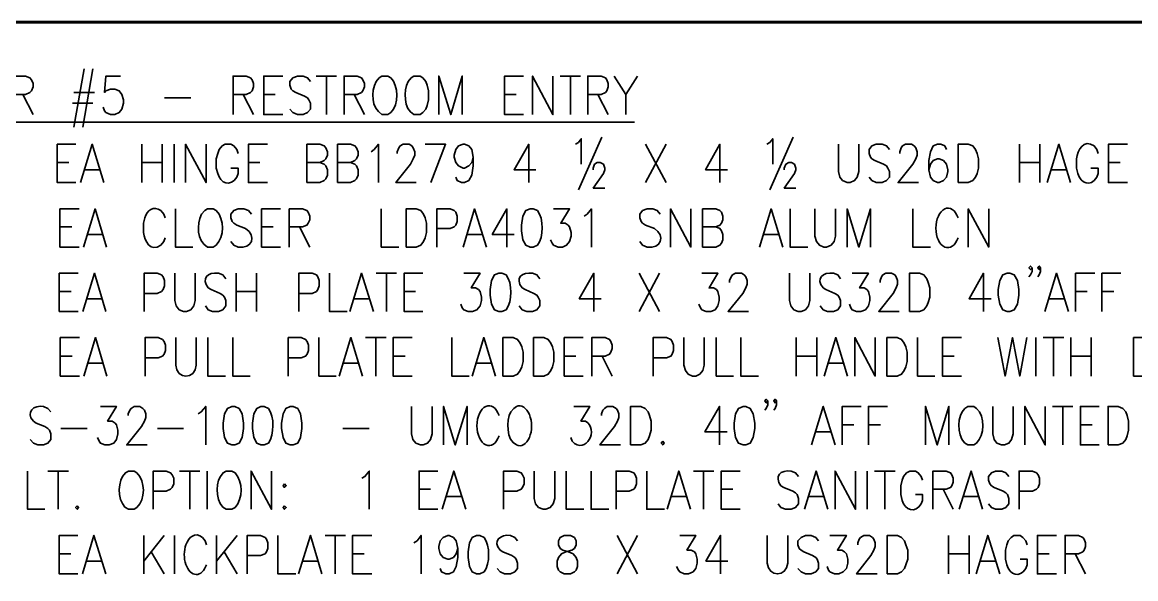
# Model space of a CAD drawing. Header units: inches. Extents: x 5 to 516, y -193 to 129.
# Drawn here: x 186.89 to 197.79, y -83.31 to -77.87 of the extents above; entities that cross this region are included whole.
import ezdxf

# ---------------------------------------------------------------- set-up
doc = ezdxf.new("R2010")
doc.units = ezdxf.units.IN
doc.header["$MEASUREMENT"] = 0
doc.layers.add('PDF3_Geometry', color=7, linetype='Continuous')

msp = doc.modelspace()

# ---------------------------------------------------------------- linework, layer by layer
at = {"layer": 'PDF3_Geometry', "lineweight": 50}
msp.add_lwpolyline([(181.1703462, -32.9700706), (181.1703462, -77.8671928), (209.7451811, -77.8671928), (209.7451811, -32.9700706)], close=True, dxfattribs=at)
at = {"layer": 'PDF3_Geometry', "lineweight": 60}
msp.add_lwpolyline([(155.7886388, -77.8671928), (282.7804969, -77.8671928)], dxfattribs=at)
at = {"layer": 'PDF3_Geometry', "lineweight": 35}
for points in [[(186.7999833, -78.7704687), (186.7999833, -78.3938262), (186.9266419, -78.3938262), (186.9699724, -78.4104918), (186.986638, -78.4304905), (186.9999705, -78.4671549), (186.9999705, -78.5004861), (186.986638, -78.5371504), (186.9699724, -78.553816), (186.9266419, -78.5738147), (186.7999833, -78.5738147)], [(187.4999439, -78.3238285), (187.3999503, -78.893792)], [(187.5866015, -78.3238285), (187.4866079, -78.893792)], [(187.8565833, -78.3938246), (187.7132592, -78.3938246), (187.6999267, -78.5538143), (187.7132592, -78.5371487), (187.7565898, -78.5204831), (187.7999203, -78.5204831), (187.8432509, -78.5371487), (187.8699158, -78.5738131), (187.8865814, -78.627143), (187.8865814, -78.6604742), (187.8699158, -78.7171372), (187.8432509, -78.7504684), (187.7999203, -78.7704671), (187.7565898, -78.7704671), (187.7132592, -78.7504684), (187.6999267, -78.7338028), (187.6865942, -78.6971385)], [(188.9565155, -78.7704687), (188.9565155, -78.3938262), (189.0865072, -78.3938262), (189.1265046, -78.4104918), (189.1431702, -78.4304905), (189.1565027, -78.4671549), (189.1565027, -78.5004861), (189.1431702, -78.5371504), (189.1265046, -78.553816), (189.0865072, -78.5738147), (188.9565155, -78.5738147)], [(189.4431524, -78.7704687), (189.2564977, -78.7704687), (189.2564977, -78.3938262), (189.4431524, -78.3938262)], [(189.7131334, -78.4471557), (189.6864685, -78.4104914), (189.6431379, -78.3938258), (189.5864749, -78.3938258), (189.5431443, -78.4104914), (189.5131462, -78.4471557), (189.5131462, -78.4838201), (189.5264787, -78.5204844), (189.5431443, -78.53715), (189.5698093, -78.5538156), (189.6564704, -78.5904799), (189.6864685, -78.6071455), (189.6998009, -78.6271442), (189.7131334, -78.6604754), (189.7131334, -78.7171384), (189.6864685, -78.7504696), (189.6431379, -78.7704683), (189.5864749, -78.7704683), (189.5431443, -78.7504696), (189.5131462, -78.7171384)], [(189.7697975, -78.3938246), (189.9697847, -78.3938246)], [(189.8697871, -78.3938246), (189.8697871, -78.7704671)], [(190.0431158, -78.7704687), (190.0431158, -78.3938262), (190.1697743, -78.3938262), (190.2131049, -78.4104918), (190.2264374, -78.4304905), (190.243103, -78.4671549), (190.243103, -78.5004861), (190.2264374, -78.5371504), (190.2131049, -78.553816), (190.1697743, -78.5738147), (190.0431158, -78.5738147)], [(190.4997483, -78.4104902), (190.4697502, -78.3938246), (190.4130872, -78.3938246), (190.3864222, -78.4104902), (190.3564242, -78.4471545)], [(190.7264012, -78.7704671), (190.7863974, -78.7704671), (190.8130624, -78.7504684), (190.8430604, -78.7171372), (190.8563929, -78.6804729), (190.8697254, -78.627143), (190.8697254, -78.5371487), (190.8563929, -78.4838188), (190.8430604, -78.4471545), (190.8130624, -78.4104902), (190.7863974, -78.3938246), (190.7264012, -78.3938246), (190.6997363, -78.4104902), (190.6697382, -78.4471545)], [(190.9697192, -78.7704687), (190.9697192, -78.3938262), (191.0863784, -78.7704687), (191.1997045, -78.3938262), (191.1997045, -78.7704687)], [(191.7996704, -78.7704687), (191.6130157, -78.7704687), (191.6130157, -78.3938262), (191.7996704, -78.3938262)], [(191.8863271, -78.7704687), (191.8863271, -78.3938262), (192.0863143, -78.7704687), (192.0863143, -78.3938262)], [(192.156309, -78.3938246), (192.3562962, -78.3938246)], [(192.2563053, -78.3938246), (192.2563053, -78.7704671)], [(192.4262909, -78.7704687), (192.4262909, -78.3938262), (192.5562826, -78.3938262), (192.5996131, -78.4104918), (192.6129456, -78.4304905), (192.6262781, -78.4671549), (192.6262781, -78.5004861), (192.6129456, -78.5371504), (192.5996131, -78.553816), (192.5562826, -78.5738147), (192.4262909, -78.5738147)], [(192.6862772, -78.3938246), (192.7996033, -78.5738131), (192.7996033, -78.7704671)], [(192.9129269, -78.3938246), (192.7996008, -78.5738131)], [(186.8999796, -78.5738125), (186.9999732, -78.7704666)], [(187.3999476, -78.5538146), (187.5999348, -78.5538146)], [(188.2865552, -78.6071457), (188.5432054, -78.6071457)], [(189.0565118, -78.5738125), (189.1565054, -78.7704666)], [(189.2564977, -78.5738125), (189.3698237, -78.5738125)], [(190.1431053, -78.5738125), (190.2430989, -78.7704666)], [(191.6130157, -78.5738125), (191.7263417, -78.5738125)], [(192.5262872, -78.5738125), (192.6262808, -78.7704666)], [(187.3866156, -78.6604735), (187.5866028, -78.6604735)], [(185.770054, -78.8437978), (192.8829309, -78.8437978)], [(190.4130872, -78.7704671), (190.4697502, -78.7704671), (190.4997483, -78.7504684)], [(187.4199496, -79.4370927), (187.236628, -79.4370927), (187.236628, -79.0604502), (187.4199496, -79.0604502)], [(187.4632777, -79.4370927), (187.5799369, -79.0604502), (187.6932629, -79.4370927)], [(188.0632419, -79.0604485), (188.0632419, -79.437091)], [(188.2632277, -79.0604485), (188.2632277, -79.437091)], [(188.3798856, -79.0604485), (188.3798856, -79.437091)], [(188.4932138, -79.4370927), (188.4932138, -79.0604502), (188.693201, -79.4370927), (188.693201, -79.0604502)], [(189.0065137, -79.1504425), (188.9931812, -79.1137782), (188.9631831, -79.0771139), (188.9365182, -79.0604483), (188.8798551, -79.0604483), (188.8498571, -79.0771139), (188.819859, -79.1137782), (188.8065265, -79.1504425), (188.793194, -79.2037724), (188.793194, -79.2937666), (188.8065265, -79.3470965)], [(189.2931579, -79.4370927), (189.1065032, -79.4370927), (189.1065032, -79.0604502), (189.2931579, -79.0604502)], [(189.6798036, -79.4370927), (189.6798036, -79.0604502), (189.8064621, -79.0604502), (189.8497927, -79.0771158), (189.8631252, -79.0971145), (189.8797908, -79.1337788), (189.8797908, -79.16711), (189.8631252, -79.2037743), (189.8497927, -79.2204399), (189.8064621, -79.2404386), (189.6798036, -79.2404386)], [(189.9797857, -79.4370927), (189.9797857, -79.0604502), (190.1064442, -79.0604502), (190.1497748, -79.0771158), (190.1631073, -79.0971145), (190.1797729, -79.1337788), (190.1797729, -79.16711), (190.1631073, -79.2037743), (190.1497748, -79.2204399), (190.1064442, -79.2404386), (189.9797857, -79.2404386)], [(190.3064317, -79.1337776), (190.3364298, -79.1137788), (190.3797603, -79.0604489), (190.3797603, -79.4370915)], [(190.5630816, -79.1504425), (190.5630816, -79.1337769), (190.5797472, -79.0971126), (190.5930797, -79.0771139), (190.6197447, -79.0604483), (190.6797408, -79.0604483), (190.7064058, -79.0771139), (190.7197383, -79.0971126), (190.7364039, -79.1337769), (190.7364039, -79.1671081), (190.7197383, -79.2037724), (190.6930733, -79.2571023), (190.5497492, -79.4370908), (190.7497363, -79.4370908)], [(190.8930572, -79.4370927), (191.0363814, -79.0604502), (190.8363942, -79.0604502)], [(191.3063676, -79.1871087), (191.2930351, -79.2404386), (191.263037, -79.2737698), (191.2197065, -79.2937685), (191.206374, -79.2937685), (191.1630434, -79.2737698), (191.1363785, -79.2404386), (191.1197129, -79.1871087), (191.1197129, -79.16711), (191.1363785, -79.1137801), (191.1630434, -79.0771158), (191.206374, -79.0604502), (191.2197065, -79.0604502), (191.263037, -79.0771158), (191.2930351, -79.1137801), (191.3063676, -79.1871087), (191.3063676, -79.2737698), (191.2930351, -79.363764), (191.263037, -79.417094), (191.2197065, -79.4370927), (191.1930415, -79.4370927), (191.149711, -79.417094), (191.1363785, -79.3837628)], [(191.8496609, -79.437091), (191.8496609, -79.0604485), (191.7063368, -79.3104325), (191.9196564, -79.3104325)], [(192.3063035, -79.0604485), (192.3363016, -79.0437829), (192.3629665, -79.0071186), (192.3629665, -79.2571026)], [(192.3362969, -79.5070853), (192.5629491, -78.9904518)], [(193.1929111, -79.0604485), (192.992924, -79.437091)], [(192.9929253, -79.0604485), (193.1929125, -79.437091)], [(193.7195429, -79.437091), (193.7195429, -79.0604485), (193.5795519, -79.3104325), (193.7928716, -79.3104325)], [(194.1795151, -79.0604485), (194.20618, -79.0437829), (194.2361781, -79.0071186), (194.2361781, -79.2571026)], [(194.206179, -79.5070853), (194.4361642, -78.9904518)], [(194.8794689, -79.0604485), (194.8794689, -79.3270981), (194.8928013, -79.3837611), (194.9194663, -79.4170923), (194.9627968, -79.437091), (194.9927949, -79.437091), (195.0361255, -79.4170923), (195.0627904, -79.3837611), (195.079456, -79.3270981), (195.079456, -79.0604485)], [(195.3794368, -79.1137797), (195.3494387, -79.0771153), (195.3061082, -79.0604497), (195.2494451, -79.0604497), (195.2061146, -79.0771153), (195.1794496, -79.1137797), (195.1794496, -79.150444), (195.1927821, -79.1871083), (195.2061146, -79.2037739), (195.2361127, -79.2204395), (195.3194406, -79.2571038), (195.3494387, -79.2737694), (195.3627712, -79.2937681), (195.3794368, -79.3270993), (195.3794368, -79.3837624), (195.3494387, -79.4170935), (195.3061082, -79.4370923), (195.2494451, -79.4370923), (195.2061146, -79.4170935), (195.1794496, -79.3837624)], [(195.4794331, -79.1504425), (195.4794331, -79.1337769), (195.4927656, -79.0971126), (195.5060981, -79.0771139), (195.5360961, -79.0604483), (195.5927592, -79.0604483), (195.6194241, -79.0771139), (195.6360897, -79.0971126), (195.6494222, -79.1337769), (195.6494222, -79.1671081), (195.6360897, -79.2037724), (195.6060916, -79.2571023), (195.4627675, -79.4370908), (195.6627547, -79.4370908)], [(195.9360689, -79.1137797), (195.9194033, -79.0771153), (195.8794058, -79.0604497), (195.8494077, -79.0604497), (195.8060772, -79.0771153), (195.7794122, -79.1337784), (195.7627466, -79.2204395), (195.7627466, -79.3104337), (195.7794122, -79.3837624), (195.8060772, -79.4170935), (195.8494077, -79.4370923), (195.8627402, -79.4370923), (195.9060708, -79.4170935), (195.9360689, -79.3837624), (195.9494013, -79.3270993), (195.9494013, -79.3104337), (195.9360689, -79.2571038), (195.9060708, -79.2204395), (195.8627402, -79.2037739), (195.8494077, -79.2037739), (195.8060772, -79.2204395), (195.7794122, -79.2571038), (195.7627466, -79.3104337)], [(196.6493546, -79.0604485), (196.6493546, -79.437091)], [(196.8493404, -79.0604485), (196.8493404, -79.437091)], [(196.9193364, -79.4370927), (197.0359956, -79.0604502), (197.1493217, -79.4370927)], [(197.7059554, -79.4370927), (197.5193007, -79.4370927), (197.5193007, -79.0604502), (197.7059554, -79.0604502)], [(197.4193044, -79.1504425), (197.4059719, -79.1137782), (197.3793069, -79.0771139)], [(187.236628, -79.2404364), (187.349954, -79.2404364)], [(188.0632419, -79.2404364), (188.2632291, -79.2404364)], [(188.9931812, -79.3837609), (189.0065137, -79.3470965), (189.0065137, -79.2937666), (188.9365182, -79.2937666)], [(189.1065032, -79.2404364), (189.2198293, -79.2404364)], [(189.8064638, -79.2404364), (189.8497943, -79.257102), (189.8631268, -79.2737676), (189.8797924, -79.310432), (189.8797924, -79.3637619), (189.8631268, -79.4004262), (189.8497943, -79.4170918), (189.8064638, -79.4370905), (189.6798052, -79.4370905)], [(190.1064391, -79.2404364), (190.1497696, -79.257102), (190.1631021, -79.2737676), (190.1797677, -79.310432), (190.1797677, -79.3637619), (190.1631021, -79.4004262), (190.1497696, -79.4170918), (190.1064391, -79.4370905), (189.9797805, -79.4370905)], [(192.4796254, -79.3104325), (192.4796254, -79.2937669), (192.4929579, -79.2571026), (192.5196229, -79.240437), (192.5496209, -79.240437), (192.579619, -79.2571026), (192.5929515, -79.2937669), (192.5929515, -79.3104325), (192.579619, -79.3470968), (192.4796254, -79.490421), (192.5929515, -79.490421)], [(194.3495007, -79.3104325), (194.3495007, -79.2937669), (194.3628331, -79.2571026), (194.3928312, -79.240437), (194.4194962, -79.240437), (194.4494942, -79.2571026), (194.4628267, -79.2937669), (194.4628267, -79.3104325), (194.4494942, -79.3470968), (194.3495007, -79.490421), (194.4628267, -79.490421)], [(196.6493546, -79.2404364), (196.8493417, -79.2404364)], [(197.2059847, -79.2037724), (197.2059847, -79.2937666), (197.2193172, -79.3470965)], [(197.4059719, -79.3837609), (197.4193044, -79.3470965), (197.4193044, -79.2937666), (197.3493089, -79.2937666)], [(197.5193007, -79.2404364), (197.6359599, -79.2404364)], [(187.5066098, -79.3104325), (187.649934, -79.3104325)], [(196.9626686, -79.3104325), (197.1059928, -79.3104325)], [(187.4499465, -80.0670504), (187.2632918, -80.0670504), (187.2632918, -79.693741), (187.4499465, -79.693741)], [(187.4932779, -80.0670504), (187.606604, -79.693741), (187.71993, -80.0670504)], [(188.293228, -79.7804036), (188.2798955, -79.7470724), (188.2498974, -79.7104081)], [(188.3932175, -79.6937426), (188.3932175, -80.067052), (188.5632066, -80.067052)], [(188.7931927, -79.7104082), (188.7631946, -79.6937426), (188.7065316, -79.6937426), (188.6798666, -79.7104082), (188.6498685, -79.7470725)], [(189.1365035, -79.7470737), (189.1065054, -79.7104094), (189.0631748, -79.6937438), (189.0065118, -79.6937438), (188.9631812, -79.7104094), (188.9365163, -79.7470737), (188.9365163, -79.7804049), (188.9498488, -79.8170693), (188.9631812, -79.8337349), (188.9931793, -79.8537336), (189.0798404, -79.8870648)], [(189.4198213, -80.0670504), (189.2364998, -80.0670504), (189.2364998, -79.693741), (189.4198213, -79.693741)], [(189.5064816, -80.0670504), (189.5064816, -79.693741), (189.6364733, -79.693741), (189.6798038, -79.7104066), (189.6931363, -79.7270722), (189.7064688, -79.7637365), (189.7064688, -79.8004008), (189.6931363, -79.833732), (189.6798038, -79.8537307), (189.6364733, -79.8703963), (189.5064816, -79.8703963)], [(190.4064212, -79.6937426), (190.4064212, -80.067052), (190.5797434, -80.067052)], [(190.9497213, -80.0670504), (190.9497213, -79.693741), (191.079713, -79.693741), (191.1197104, -79.7104066), (191.136376, -79.7270722), (191.1497085, -79.7637365), (191.1497085, -79.8170664), (191.136376, -79.8537307), (191.1197104, -79.8703963), (191.079713, -79.8870619), (190.9497213, -79.8870619)], [(191.2063713, -80.0670504), (191.3196974, -79.693741), (191.4363565, -80.0670504)], [(191.6363432, -80.067052), (191.6363432, -79.6937426), (191.493019, -79.9437266), (191.7063387, -79.9437266)], [(191.9363283, -79.7104082), (191.8929977, -79.6937426), (191.8629997, -79.6937426), (191.8196691, -79.7104082), (191.7930041, -79.7637381), (191.7796717, -79.8537324), (191.7796717, -79.9070623), (191.7930041, -79.9970565), (191.8196691, -80.0503864), (191.8629997, -80.067052), (191.8929977, -80.067052), (191.9363283, -80.0503864)], [(192.0929789, -79.6937426), (192.2496356, -79.6937426), (192.1629745, -79.8337336), (192.206305, -79.8337336), (192.2363031, -79.8537324), (192.2496356, -79.870398), (192.262968, -79.9237279), (192.262968, -79.9603922), (192.2496356, -80.0137221), (192.2196375, -80.0503864), (192.17964, -80.067052), (192.1363095, -80.067052), (192.0929789, -80.0503864), (192.0796465, -80.0303877), (192.0629809, -79.9970565)], [(192.3929611, -79.7637387), (192.419626, -79.7470731), (192.4629566, -79.6937432), (192.4629566, -80.0670526)], [(193.136247, -79.7470737), (193.1062489, -79.7104094), (193.0629184, -79.6937438), (193.0062553, -79.6937438), (192.9629248, -79.7104094), (192.9362598, -79.7470737), (192.9362598, -79.7804049), (192.9495923, -79.8170693), (192.9629248, -79.8337349), (192.9929229, -79.8537336), (193.079584, -79.8870648)], [(193.2362433, -80.0670504), (193.2362433, -79.693741), (193.4362305, -80.0670504), (193.4362305, -79.693741)], [(193.5495506, -80.0670504), (193.5495506, -79.693741), (193.6795423, -79.693741), (193.7195397, -79.7104066), (193.7362053, -79.7270722), (193.7495378, -79.7637365), (193.7495378, -79.8004008), (193.7362053, -79.833732), (193.7195397, -79.8537307), (193.6795423, -79.8703963), (193.5495506, -79.8703963)], [(194.1061827, -80.0670504), (194.2195087, -79.693741), (194.3361679, -80.0670504)], [(194.4061648, -79.6937426), (194.4061648, -80.067052), (194.579487, -80.067052)], [(194.6494828, -79.6937426), (194.6494828, -79.9603922), (194.6628153, -80.0137221), (194.6928133, -80.0503864), (194.7361439, -80.067052), (194.7628089, -80.067052), (194.8061394, -80.0503864), (194.8361375, -80.0137221), (194.84947, -79.9603922), (194.84947, -79.6937426)], [(194.9627968, -80.0670504), (194.9627968, -79.693741), (195.079456, -80.0670504), (195.1927821, -79.693741), (195.1927821, -80.0670504)], [(195.6060865, -79.6937426), (195.6060865, -80.067052), (195.7794087, -80.067052)], [(196.1493866, -80.0670504), (196.1493866, -79.693741), (196.3493738, -80.0670504), (196.3493738, -79.693741)], [(188.0932408, -79.7804036), (188.0799083, -79.8337335), (188.0799083, -79.9237277)], [(187.2632918, -79.8703975), (187.379951, -79.8703975)], [(187.5366033, -79.9437266), (187.6799275, -79.9437266)], [(189.2364998, -79.8703975), (189.3498258, -79.8703975)], [(189.6064711, -79.8703975), (189.7064647, -80.0670516)], [(191.2497035, -79.9437266), (191.3930276, -79.9437266)], [(193.6795471, -79.8703975), (193.7195446, -79.8870631), (193.7362102, -79.9070619), (193.7495427, -79.9437262), (193.7495427, -79.9970561), (193.7362102, -80.0303873), (193.7195446, -80.050386), (193.6795471, -80.0670516), (193.5495555, -80.0670516)], [(194.1495148, -79.9437266), (194.292839, -79.9437266)], [(188.2498974, -80.0503863), (188.2798955, -80.013722), (188.293228, -79.9770576)], [(188.7065316, -80.067052), (188.7631946, -80.067052), (188.7931927, -80.0503864)], [(189.0065118, -80.0670532), (188.9631812, -80.0503876), (188.9365163, -80.0137233)], [(193.0062553, -80.0670532), (192.9629248, -80.0503876), (192.9362598, -80.0137233)], [(196.7726784, -80.2703726), (196.7560128, -80.2870382), (196.7426803, -80.2703726), (196.7560128, -80.253707), (196.7726784, -80.2703726), (196.7726784, -80.3070369), (196.7560128, -80.3403681), (196.7426803, -80.3603668)], [(196.8560064, -80.2703726), (196.8426739, -80.2870382), (196.8293414, -80.2703726), (196.8426739, -80.253707), (196.8560064, -80.2703726), (196.8560064, -80.3070369), (196.8426739, -80.3403681), (196.8293414, -80.3603668)], [(187.4432806, -80.6970115), (187.2566259, -80.6970115), (187.2566259, -80.3237021), (187.4432806, -80.3237021)], [(187.4866119, -80.6970115), (187.599938, -80.3237021), (187.7132641, -80.6970115)], [(188.0865694, -80.6970115), (188.0865694, -80.3237021), (188.213228, -80.3237021), (188.2565585, -80.3403677), (188.2732241, -80.3603664), (188.2865566, -80.3936976), (188.2865566, -80.4470275), (188.2732241, -80.4836918), (188.2565585, -80.5036905), (188.213228, -80.5203561), (188.0865694, -80.5203561)], [(188.3865515, -80.3237003), (188.3865515, -80.5903499), (188.399884, -80.6436798), (188.4298821, -80.6803441), (188.4732126, -80.6970097), (188.4998776, -80.6970097), (188.5432082, -80.6803441), (188.5732062, -80.6436798), (188.5865387, -80.5903499), (188.5865387, -80.3237003)], [(188.8865195, -80.3770315), (188.8565214, -80.3403671), (188.8131908, -80.3237015)], [(188.9865158, -80.3237003), (188.9865158, -80.6970097)], [(189.1865016, -80.3237003), (189.1865016, -80.6970097)], [(189.5998052, -80.6970115), (189.5998052, -80.3237021), (189.7297968, -80.3237021), (189.7731274, -80.3403677), (189.7864599, -80.3603664), (189.7997924, -80.3936976), (189.7997924, -80.4470275), (189.7864599, -80.4836918), (189.7731274, -80.5036905), (189.7297968, -80.5203561), (189.5998052, -80.5203561)], [(189.8997873, -80.3237003), (189.8997873, -80.6970097), (190.0731095, -80.6970097)], [(190.0997731, -80.6970115), (190.2130992, -80.3237021), (190.3297584, -80.6970115)], [(190.3564231, -80.3237003), (190.5564102, -80.3237003)], [(190.4564194, -80.3237003), (190.4564194, -80.6970097)], [(190.8130629, -80.6970115), (190.6297413, -80.6970115), (190.6297413, -80.3237021), (190.8130629, -80.3237021)], [(191.2130373, -80.3237003), (191.373027, -80.3237003), (191.2863659, -80.4670245), (191.3296964, -80.4670245), (191.3563614, -80.4836901), (191.373027, -80.5036888), (191.3863595, -80.5570187), (191.3863595, -80.5903499), (191.373027, -80.6436798), (191.3430289, -80.6803441), (191.2996984, -80.6970097), (191.2563678, -80.6970097), (191.2130373, -80.6803441), (191.1997048, -80.6636785), (191.1863723, -80.6270142)], [(191.6296802, -80.3403659), (191.5863496, -80.3237003), (191.5563516, -80.3237003), (191.513021, -80.3403659), (191.486356, -80.3936958), (191.4730236, -80.4836901), (191.4730236, -80.53702), (191.486356, -80.6270142), (191.513021, -80.6803441), (191.5563516, -80.6970097), (191.5863496, -80.6970097), (191.6296802, -80.6803441)], [(191.9563232, -80.3770315), (191.9296582, -80.3403671), (191.8863277, -80.3237015)], [(192.4862914, -80.6970097), (192.4862914, -80.3237003), (192.3429673, -80.5736843), (192.5562869, -80.5736843)], [(193.129581, -80.3237003), (192.9295939, -80.6970097)], [(192.9295952, -80.3237003), (193.1295824, -80.6970097)], [(193.5428914, -80.3237003), (193.699548, -80.3237003), (193.6128869, -80.4670245), (193.6562175, -80.4670245), (193.6862155, -80.4836901), (193.699548, -80.5036888), (193.7128805, -80.5570187), (193.7128805, -80.5903499), (193.699548, -80.6436798), (193.6728831, -80.6803441), (193.6295525, -80.6970097), (193.586222, -80.6970097), (193.5428914, -80.6803441), (193.5295589, -80.6636785), (193.5128933, -80.6270142)], [(193.8128733, -80.4136977), (193.8128733, -80.393699), (193.8295389, -80.3603678), (193.8428714, -80.340369), (193.8728694, -80.3237034), (193.9295325, -80.3237034), (193.9561974, -80.340369), (193.972863, -80.3603678), (193.9861955, -80.393699), (193.9861955, -80.4303633), (193.972863, -80.4670276), (193.9428649, -80.5203575), (193.7995408, -80.6970128), (193.999528, -80.6970128)], [(194.3994988, -80.3237003), (194.3994988, -80.5903499), (194.4128313, -80.6436798), (194.4428294, -80.6803441), (194.4861599, -80.6970097), (194.5128249, -80.6970097), (194.5561554, -80.6803441), (194.5861535, -80.6436798), (194.599486, -80.5903499), (194.599486, -80.3237003)], [(194.8994668, -80.3770315), (194.8728018, -80.3403671), (194.8294712, -80.3237015)], [(195.012795, -80.3237003), (195.1727847, -80.3237003), (195.0861236, -80.4670245), (195.1294542, -80.4670245), (195.1561191, -80.4836901), (195.1727847, -80.5036888), (195.1861172, -80.5570187), (195.1861172, -80.5903499), (195.1727847, -80.6436798), (195.1427867, -80.6803441), (195.0994561, -80.6970097), (195.0561255, -80.6970097), (195.012795, -80.6803441), (194.9994625, -80.6636785), (194.98613, -80.6270142)], [(195.2861065, -80.4136977), (195.2861065, -80.393699), (195.2994389, -80.3603678), (195.3127714, -80.340369), (195.3427695, -80.3237034), (195.3994325, -80.3237034), (195.4294306, -80.340369), (195.4427631, -80.3603678), (195.4560956, -80.393699), (195.4560956, -80.4303633), (195.4427631, -80.4670276), (195.412765, -80.5203575), (195.272774, -80.6970128), (195.4727612, -80.6970128)], [(196.2993743, -80.6970097), (196.2993743, -80.3237003), (196.1560501, -80.5736843), (196.3727029, -80.5736843)], [(196.8993385, -80.6970115), (197.0126646, -80.3237021), (197.1293238, -80.6970115)], [(197.1993207, -80.6970115), (197.1993207, -80.3237021), (197.3859754, -80.3237021)], [(197.4559706, -80.6970115), (197.4559706, -80.3237021), (197.6426253, -80.3237021)], [(188.7131973, -80.4670257), (188.7431953, -80.4836913), (188.8298564, -80.5203556), (188.8565214, -80.5370212), (188.873187, -80.5570199), (188.8865195, -80.5903511), (188.8865195, -80.643681), (188.8565214, -80.6803453), (188.8131908, -80.6970109), (188.7565278, -80.6970109), (188.7131973, -80.6803453), (188.6865323, -80.643681)], [(191.7863341, -80.4670257), (191.8129991, -80.4836913), (191.8996602, -80.5203556), (191.9296582, -80.5370212), (191.9429907, -80.5570199), (191.9563232, -80.5903511), (191.9563232, -80.643681), (191.9296582, -80.6803453), (191.8863277, -80.6970109), (191.8296647, -80.6970109), (191.7863341, -80.6803453), (191.756336, -80.643681)], [(194.7294777, -80.4670257), (194.7561426, -80.4836913), (194.8428037, -80.5203556), (194.8728018, -80.5370212), (194.8861343, -80.5570199), (194.8994668, -80.5903511), (194.8994668, -80.643681), (194.8728018, -80.6803453), (194.8294712, -80.6970109), (194.7728082, -80.6970109), (194.7294777, -80.6803453), (194.6994796, -80.643681)], [(187.2566259, -80.5036916), (187.3732851, -80.5036916)], [(187.5299441, -80.5736843), (187.6732683, -80.5736843)], [(188.9865158, -80.5036916), (189.186503, -80.5036916)], [(190.1431053, -80.5736843), (190.2864295, -80.5736843)], [(190.6297413, -80.5036916), (190.7430674, -80.5036916)], [(196.9426707, -80.5736843), (197.0859949, -80.5736843)], [(197.1993207, -80.5036916), (197.3126467, -80.5036916)], [(197.4559706, -80.5036916), (197.5726298, -80.5036916)], [(187.4532761, -81.3303056), (187.2666214, -81.3303056), (187.2666214, -80.9536631), (187.4532761, -80.9536631)], [(187.4966075, -81.3303056), (187.6099336, -80.9536631), (187.7232596, -81.3303056)], [(188.0965718, -81.3303056), (188.0965718, -80.9536631), (188.2232303, -80.9536631), (188.2665609, -80.9736618), (188.2832265, -80.9903274), (188.2965589, -81.0269917), (188.2965589, -81.0803216), (188.2832265, -81.1169859), (188.2665609, -81.1336515), (188.2232303, -81.1503171), (188.0965718, -81.1503171)], [(188.3965539, -80.9536614), (188.3965539, -81.2236441)], [(188.5965411, -81.2236441), (188.5965411, -80.9536614)], [(188.7098679, -80.9536614), (188.7098679, -81.3303039), (188.8831902, -81.3303039)], [(188.9531792, -80.9536614), (188.9531792, -81.3303039), (189.1231683, -81.3303039)], [(189.4964793, -81.3303056), (189.4964793, -80.9536631), (189.6231378, -80.9536631), (189.6664684, -80.9736618), (189.683134, -80.9903274), (189.6964665, -81.0269917), (189.6964665, -81.0803216), (189.683134, -81.1169859), (189.6664684, -81.1336515), (189.6231378, -81.1503171), (189.4964793, -81.1503171)], [(189.7964614, -80.9536614), (189.7964614, -81.3303039), (189.9664505, -81.3303039)], [(189.9964472, -81.3303056), (190.1097733, -80.9536631), (190.2230994, -81.3303056)], [(190.2530972, -80.9536614), (190.4530843, -80.9536614)], [(190.3530935, -80.9536614), (190.3530935, -81.3303039)], [(190.7097337, -81.3303056), (190.523079, -81.3303056), (190.523079, -80.9536631), (190.7097337, -80.9536631)], [(191.0963794, -80.9536614), (191.0963794, -81.3303039), (191.2663685, -81.3303039)], [(191.2963652, -81.3303056), (191.4096913, -80.9536631), (191.5230174, -81.3303056)], [(192.3829663, -81.3303056), (192.1963116, -81.3303056), (192.1963116, -80.9536631), (192.3829663, -80.9536631)], [(192.4662867, -81.3303056), (192.4662867, -80.9536631), (192.5962784, -80.9536631), (192.6396089, -80.9736618), (192.6529414, -80.9903274), (192.6662739, -81.0269917), (192.6662739, -81.0603229), (192.6529414, -81.0969872), (192.6396089, -81.1169859), (192.5962784, -81.1336515), (192.4662867, -81.1336515)], [(193.066251, -81.3303056), (193.066251, -80.9536631), (193.1962426, -80.9536631), (193.2395732, -80.9736618), (193.2529057, -80.9903274), (193.2662381, -81.0269917), (193.2662381, -81.0803216), (193.2529057, -81.1169859), (193.2395732, -81.1336515), (193.1962426, -81.1503171), (193.066251, -81.1503171)], [(193.3662331, -80.9536614), (193.3662331, -81.2236441), (193.3828987, -81.276974), (193.4095636, -81.3103052), (193.4528942, -81.3303039), (193.4828923, -81.3303039), (193.5228897, -81.3103052), (193.5528878, -81.276974), (193.5662203, -81.2236441), (193.5662203, -80.9536614)], [(193.6828767, -80.9536614), (193.6828767, -81.3303039), (193.8528658, -81.3303039)], [(193.9228651, -80.9536614), (193.9228651, -81.3303039), (194.0961874, -81.3303039)], [(194.4661585, -80.9536614), (194.4661585, -81.3303039)], [(194.6661511, -80.9536614), (194.6661511, -81.3303039)], [(194.7394767, -81.3303056), (194.8528028, -80.9536631), (194.9661289, -81.3303056)], [(195.0394589, -81.3303056), (195.0394589, -80.9536631), (195.239446, -81.3303056), (195.239446, -80.9536631)], [(195.652755, -80.9536614), (195.652755, -81.3303039), (195.8227441, -81.3303039)], [(196.0827278, -81.3303056), (195.8960731, -81.3303056), (195.8960731, -80.9536631), (196.0827278, -80.9536631)], [(196.4393664, -80.9536614), (196.5093619, -81.3303039), (196.5826905, -80.9536614), (196.6526861, -81.3303039), (196.7226816, -80.9536614)], [(196.8093446, -80.9536614), (196.8093446, -81.3303039)], [(196.8826702, -80.9536614), (197.0826574, -80.9536614)], [(196.9826665, -80.9536614), (196.9826665, -81.3303039)], [(197.1526589, -80.9536614), (197.1526589, -81.3303039)], [(197.3526447, -80.9536614), (197.3526447, -81.3303039)], [(187.2666214, -81.1336493), (187.3832806, -81.1336493)], [(190.523079, -81.1336493), (190.6397382, -81.1336493)], [(192.1963116, -81.1336493), (192.3096377, -81.1336493)], [(192.566283, -81.1336493), (192.6662766, -81.3303034)], [(194.4661585, -81.1336493), (194.6661457, -81.1336493)], [(195.8960731, -81.1336493), (196.0093991, -81.1336493)], [(197.1526589, -81.1336493), (197.3526461, -81.1336493)], [(187.5399397, -81.2036454), (187.6832638, -81.2036454)], [(190.0397794, -81.2036454), (190.1831036, -81.2036454)], [(191.3396974, -81.2036454), (191.4830216, -81.2036454)], [(194.7828089, -81.2036454), (194.9227999, -81.2036454)], [(194.1895106, -81.5736202), (194.172845, -81.5936189), (194.1595126, -81.5736202), (194.172845, -81.5569546), (194.1895106, -81.5736202), (194.1895106, -81.6102845), (194.172845, -81.6469488), (194.1595126, -81.6636144)], [(194.2728386, -81.5736202), (194.2595062, -81.5936189), (194.2461737, -81.5736202), (194.2595062, -81.5569546), (194.2728386, -81.5736202), (194.2728386, -81.6102845), (194.2595062, -81.6469488), (194.2461737, -81.6636144)], [(187.1732979, -81.6802825), (187.1466329, -81.6469513), (187.1033024, -81.6269525)], [(187.6599339, -81.6269513), (187.8165905, -81.6269513), (187.7299294, -81.7702755), (187.77326, -81.7702755), (187.803258, -81.7902742), (187.8165905, -81.8069398), (187.829923, -81.8602697), (187.829923, -81.896934), (187.8165905, -81.9502639), (187.7899256, -81.9869282), (187.746595, -82.0035938), (187.7032644, -82.0035938), (187.6599339, -81.9869282), (187.6466014, -81.9669295), (187.6299358, -81.9302652)], [(187.9299158, -81.7169453), (187.9299158, -81.7002797), (187.9465814, -81.6636154), (187.9599138, -81.6469498), (187.9899119, -81.6269511), (188.046575, -81.6269511), (188.0732399, -81.6469498), (188.0899055, -81.6636154), (188.103238, -81.7002797), (188.103238, -81.736944), (188.0899055, -81.7702752), (188.0599074, -81.8236051), (187.9165833, -82.0035936), (188.1165705, -82.0035936)], [(188.6165376, -81.7002804), (188.6465357, -81.6802816), (188.6898662, -81.6269517), (188.6898662, -82.0035942)], [(189.3031624, -81.64695), (189.2598319, -81.6269513), (189.2298338, -81.6269513), (189.1898363, -81.64695), (189.1598383, -81.70028), (189.1465058, -81.7902742), (189.1465058, -81.8436041), (189.1598383, -81.9302652), (189.1898363, -81.9869282), (189.2298338, -82.0035938), (189.2598319, -82.0035938), (189.3031624, -81.9869282)], [(190.703067, -81.6269513), (190.703067, -81.896934), (190.7163994, -81.9502639), (190.7463975, -81.9869282), (190.7897281, -82.0035938), (190.816393, -82.0035938), (190.8597236, -81.9869282), (190.8897217, -81.9502639), (190.9030541, -81.896934), (190.9030541, -81.6269513)], [(191.016381, -82.0035955), (191.016381, -81.626953), (191.1297071, -82.0035955), (191.2463663, -81.626953), (191.2463663, -82.0035955)], [(191.7296735, -81.6269513), (191.7030086, -81.64695), (191.6730105, -81.6802812)], [(192.2896352, -81.6269513), (192.4462918, -81.6269513), (192.3596307, -81.7702755), (192.4029612, -81.7702755)], [(192.559617, -81.7169453), (192.559617, -81.7002797), (192.5729495, -81.6636154), (192.5896151, -81.6469498), (192.6162801, -81.6269511), (192.6729431, -81.6269511), (192.7029412, -81.6469498), (192.7162737, -81.6636154), (192.7296061, -81.7002797), (192.7296061, -81.736944), (192.7162737, -81.7702752), (192.6896087, -81.8236051), (192.5462846, -82.0035936), (192.7462717, -82.0035936)], [(193.7162066, -82.0035938), (193.7162066, -81.6269513), (193.5728824, -81.8769353), (193.7895352, -81.8769353)], [(194.6161529, -82.0035955), (194.729479, -81.626953), (194.8461382, -82.0035955)], [(194.9161351, -82.0035955), (194.9161351, -81.626953), (195.1027898, -81.626953)], [(195.172785, -82.0035955), (195.172785, -81.626953), (195.3594397, -81.626953)], [(195.7294171, -82.0035955), (195.7294171, -81.626953), (195.8460763, -82.0035955), (195.9594023, -81.626953), (195.9594023, -82.0035955)], [(196.229385, -81.64695), (196.2027201, -81.6269513), (196.146057, -81.6269513), (196.1160589, -81.64695), (196.089394, -81.6802812)], [(196.389375, -81.6269513), (196.389375, -81.896934), (196.4027075, -81.9502639), (196.4293725, -81.9869282), (196.472703, -82.0035938), (196.5027011, -82.0035938), (196.5460317, -81.9869282), (196.5726966, -81.9502639), (196.5893622, -81.896934), (196.5893622, -81.6269513)], [(196.7026823, -82.0035955), (196.7026823, -81.626953), (196.9026695, -82.0035955), (196.9026695, -81.626953)], [(196.972671, -81.6269513), (197.1726581, -81.6269513)], [(197.0726605, -81.6269513), (197.0726605, -82.0035938)], [(197.429304, -82.0035955), (197.2459824, -82.0035955), (197.2459824, -81.626953), (197.429304, -81.626953)], [(187.0033088, -81.7702767), (187.0299737, -81.7902754), (187.1166349, -81.8236066), (187.1466329, -81.8436053), (187.1599654, -81.8602709), (187.1732979, -81.8969352), (187.1732979, -81.9502651), (187.1466329, -81.9869295), (187.1033024, -82.0035951), (187.0466393, -82.0035951), (187.0033088, -81.9869295), (186.9733107, -81.9502651)], [(187.2732874, -81.8436055), (187.5299376, -81.8436055)], [(188.2165592, -81.8436055), (188.4732094, -81.8436055)], [(190.0297839, -81.8436055), (190.2897672, -81.8436055)], [(194.6594851, -81.8769353), (194.8028093, -81.8769353)], [(194.9161351, -81.8069392), (195.0294611, -81.8069392)], [(195.172785, -81.8069392), (195.2894442, -81.8069392)], [(197.2459824, -81.8069392), (197.3593085, -81.8069392)], [(192.2729696, -81.9669295), (192.2596371, -81.9302652)], [(196.146057, -82.0035938), (196.2027201, -82.0035938), (196.229385, -81.9869282)], [(186.9466482, -82.2602454), (186.9466482, -82.6335548), (187.1166373, -82.6335548)], [(187.146634, -82.2602454), (187.3466212, -82.2602454)], [(187.2466235, -82.2602454), (187.2466235, -82.6335548)], [(188.0165734, -82.276911), (187.9899084, -82.2602454), (187.9332454, -82.2602454), (187.9032473, -82.276911), (187.8765823, -82.3135753)], [(188.1765634, -82.6335532), (188.1765634, -82.2602438), (188.3032219, -82.2602438), (188.3465525, -82.2769094), (188.3598849, -82.2969081), (188.3765505, -82.3302393), (188.3765505, -82.3835692), (188.3598849, -82.4202335), (188.3465525, -82.4368991), (188.3032219, -82.4568978), (188.1765634, -82.4568978)], [(188.4332133, -82.2602454), (188.6332005, -82.2602454)], [(188.5332096, -82.2602454), (188.5332096, -82.6335548)], [(188.7031952, -82.2602454), (188.7031952, -82.6335548)], [(188.976517, -82.276911), (188.9465189, -82.2602454), (188.8898559, -82.2602454), (188.8598578, -82.276911), (188.8331928, -82.3135753)], [(189.1331671, -82.6335532), (189.1331671, -82.2602438), (189.3331543, -82.6335532), (189.3331543, -82.2602438)], [(190.216431, -82.3302415), (190.246429, -82.3135759), (190.2897596, -82.260246), (190.2897596, -82.6335554)], [(190.959721, -82.6335532), (190.7763994, -82.6335532), (190.7763994, -82.2602438), (190.959721, -82.2602438)], [(191.0030491, -82.6335532), (191.1163752, -82.2602438), (191.2330343, -82.6335532)], [(191.6030133, -82.6335532), (191.6030133, -82.2602438), (191.733005, -82.2602438), (191.7763356, -82.2769094), (191.789668, -82.2969081), (191.8030005, -82.3302393), (191.8030005, -82.3835692), (191.789668, -82.4202335), (191.7763356, -82.4368991), (191.733005, -82.4568978), (191.6030133, -82.4568978)], [(191.9029955, -82.2602454), (191.9029955, -82.526895), (191.9163279, -82.5802249), (191.946326, -82.6168892), (191.9896566, -82.6335548), (192.0163215, -82.6335548), (192.0596521, -82.6168892), (192.0896502, -82.5802249), (192.1029826, -82.526895), (192.1029826, -82.2602454)], [(192.2163027, -82.2602454), (192.2163027, -82.6335548), (192.389625, -82.6335548)], [(192.4596275, -82.2602454), (192.4596275, -82.6335548), (192.6329497, -82.6335548)], [(192.7029387, -82.6335532), (192.7029387, -82.2602438), (192.8329304, -82.2602438), (192.876261, -82.2769094), (192.8895934, -82.2969081), (192.9029259, -82.3302393), (192.9029259, -82.3835692), (192.8895934, -82.4202335), (192.876261, -82.4368991), (192.8329304, -82.4568978), (192.7029387, -82.4568978)], [(193.0029209, -82.2602454), (193.0029209, -82.6335548), (193.1762431, -82.6335548)], [(193.2029067, -82.6335532), (193.3162328, -82.2602438), (193.4328919, -82.6335532)], [(193.4595634, -82.2602454), (193.6595506, -82.2602454)], [(193.5595529, -82.2602454), (193.5595529, -82.6335548)], [(193.9161965, -82.6335532), (193.7328749, -82.6335532), (193.7328749, -82.2602438), (193.9161965, -82.2602438)], [(194.4894928, -82.3135732), (194.4594947, -82.2769088), (194.4161641, -82.2602432)], [(194.5461569, -82.6335532), (194.659483, -82.2602438), (194.7761421, -82.6335532)], [(194.846139, -82.6335532), (194.846139, -82.2602438), (195.0461262, -82.6335532), (195.0461262, -82.2602438)], [(195.1594531, -82.2602454), (195.1594531, -82.6335548)], [(195.2327787, -82.2602454), (195.4327659, -82.2602454)], [(195.332775, -82.2602454), (195.332775, -82.6335548)], [(195.7027464, -82.3502394), (195.6894139, -82.3135751), (195.6594159, -82.2769107), (195.6327509, -82.2602451), (195.5760879, -82.2602451), (195.5460898, -82.2769107), (195.5160917, -82.3135751), (195.5027592, -82.3502394), (195.4894268, -82.4035693), (195.4894268, -82.4902304), (195.5027592, -82.5468934)], [(195.8027427, -82.6335532), (195.8027427, -82.2602438), (195.9327344, -82.2602438), (195.9760649, -82.2769094), (195.9893974, -82.2969081), (196.0027299, -82.3302393), (196.0027299, -82.3669036), (195.9893974, -82.4035679), (195.9760649, -82.4202335), (195.9327344, -82.4368991), (195.8027427, -82.4368991)], [(196.0593927, -82.6335532), (196.1760518, -82.2602438), (196.2893779, -82.6335532)], [(196.5460287, -82.3135732), (196.5160306, -82.2769088), (196.4760332, -82.2602432), (196.416037, -82.2602432), (196.3760396, -82.2769088), (196.3460415, -82.3135732), (196.3460415, -82.3502375), (196.359374, -82.3835687), (196.3760396, -82.4035674), (196.4027045, -82.420233), (196.4893656, -82.4568973), (196.5160306, -82.4735629), (196.5326962, -82.4902285), (196.5460287, -82.5268928), (196.5460287, -82.5802227), (196.5160306, -82.616887), (196.4760332, -82.6335526), (196.416037, -82.6335526), (196.3760396, -82.616887), (196.3460415, -82.5802227)], [(196.646025, -82.6335532), (196.646025, -82.2602438), (196.7760166, -82.2602438), (196.8160141, -82.2769094), (196.8326797, -82.2969081), (196.8460121, -82.3302393), (196.8460121, -82.3835692), (196.8326797, -82.4202335), (196.8160141, -82.4368991), (196.7760166, -82.4568978), (196.646025, -82.4568978)], [(190.7763994, -82.4369003), (190.8897255, -82.4369003)], [(193.7328749, -82.4369003), (193.846201, -82.4369003)], [(194.3161705, -82.4035674), (194.3461686, -82.420233), (194.4328297, -82.4568973), (194.4594947, -82.4735629), (194.4761603, -82.4902285), (194.4894928, -82.5268928), (194.4894928, -82.5802227), (194.4594947, -82.616887), (194.4161641, -82.6335526), (194.3595011, -82.6335526), (194.3161705, -82.616887), (194.2895056, -82.5802227)], [(195.902739, -82.4369003), (196.0027326, -82.6335544)], [(191.0463813, -82.5102294), (191.1897054, -82.5102294)], [(193.2462389, -82.5102294), (193.389563, -82.5102294)], [(194.5894891, -82.5102294), (194.7328132, -82.5102294)], [(195.6894139, -82.5802246), (195.7027464, -82.5468934), (195.7027464, -82.4902304), (195.6327509, -82.4902304)], [(196.1027248, -82.5102294), (196.246049, -82.5102294)], [(187.9332454, -82.6335548), (187.9899084, -82.6335548), (188.0165734, -82.6168892)], [(188.8898559, -82.6335548), (188.9465189, -82.6335548), (188.976517, -82.6168892)], [(187.4399475, -83.2668473), (187.2566259, -83.2668473), (187.2566259, -82.8902047), (187.4399475, -82.8902047)], [(187.4832756, -83.2668473), (187.5966016, -82.8902047), (187.7132608, -83.2668473)], [(188.2832256, -82.8902031), (188.0832385, -83.1401871)], [(188.0832398, -82.8902031), (188.0832398, -83.2668456)], [(188.3832152, -82.8902031), (188.3832152, -83.2668456)], [(188.696536, -82.9801971), (188.6832035, -82.9435328), (188.6565386, -82.9102016)], [(188.9965113, -82.8902031), (188.7965242, -83.1401871)], [(188.7965255, -82.8902031), (188.7965255, -83.2668456)], [(189.0965076, -83.2668473), (189.0965076, -82.8902047), (189.2264993, -82.8902047), (189.2698299, -82.9102035), (189.2831623, -82.9268691), (189.2964948, -82.9635334), (189.2964948, -83.0168633), (189.2831623, -83.0501945), (189.2698299, -83.0701932), (189.2264993, -83.0868588), (189.0965076, -83.0868588)], [(189.3964898, -82.8902031), (189.3964898, -83.2668456), (189.569812, -83.2668456)], [(189.5964756, -83.2668473), (189.7131348, -82.8902047), (189.8264608, -83.2668473)], [(189.8564551, -82.8902031), (190.0564423, -82.8902031)], [(189.9564514, -82.8902031), (189.9564514, -83.2668456)], [(190.3130985, -83.2668473), (190.1264438, -83.2668473), (190.1264438, -82.8902047), (190.3130985, -82.8902047)], [(190.7264012, -82.9635322), (190.7563993, -82.9435334), (190.7963968, -82.8902035), (190.7963968, -83.266846)], [(191.1563731, -83.0168633), (191.1397075, -83.0701932), (191.1130426, -83.1068575), (191.069712, -83.1235231), (191.0563795, -83.1235231), (191.013049, -83.1068575), (190.9830509, -83.0701932), (190.9697184, -83.0168633), (190.9697184, -82.9968646), (190.9830509, -82.9435347), (191.013049, -82.9102035), (191.0563795, -82.8902047), (191.069712, -82.8902047), (191.1130426, -82.9102035), (191.1397075, -82.9435347), (191.1563731, -83.0168633), (191.1563731, -83.1068575), (191.1397075, -83.1935186), (191.1130426, -83.2468486), (191.069712, -83.2668473), (191.0397139, -83.2668473), (190.9963834, -83.2468486), (190.9830509, -83.2135174)], [(191.4130261, -82.9102018), (191.3696955, -82.8902031), (191.3396974, -82.8902031), (191.2963669, -82.9102018), (191.2697019, -82.9635318), (191.2563694, -83.0501929), (191.2563694, -83.1068559), (191.2697019, -83.193517), (191.2963669, -83.2468469), (191.3396974, -83.2668456), (191.3696955, -83.2668456), (191.4130261, -83.2468469)], [(191.7396691, -82.9435343), (191.7130041, -82.9102031), (191.6696736, -82.8902043)], [(192.9129269, -82.8902031), (192.7129397, -83.2668456)], [(192.7129411, -82.8902031), (192.9129283, -83.2668456)], [(193.3262373, -82.8902031), (193.4828939, -82.8902031), (193.3962328, -83.0335273), (193.4395633, -83.0335273), (193.4695614, -83.0501929), (193.4828939, -83.0701916), (193.4962264, -83.1235215), (193.4962264, -83.1601858), (193.4828939, -83.2135157), (193.4562289, -83.2468469), (193.4128984, -83.2668456), (193.3695678, -83.2668456), (193.3262373, -83.2468469), (193.3129048, -83.2301813), (193.2962392, -83.193517)], [(193.7262089, -83.2668456), (193.7262089, -82.8902031), (193.5828848, -83.1401871), (193.7962044, -83.1401871)], [(194.1828447, -82.8902031), (194.1828447, -83.1601858)], [(194.3828319, -83.1601858), (194.3828319, -82.8902031)], [(194.6828126, -82.9435343), (194.6561477, -82.9102031), (194.6128171, -82.8902043), (194.5561541, -82.8902043), (194.5128235, -82.9102031), (194.4828254, -82.9435343), (194.4828254, -82.9801986), (194.4961579, -83.0168629), (194.5128235, -83.0335285), (194.5394885, -83.0501941), (194.6261496, -83.0868584), (194.6561477, -83.1068571), (194.6694801, -83.1235227), (194.6828126, -83.160187), (194.6828126, -83.2135169), (194.6561477, -83.2468481), (194.6128171, -83.2668469), (194.5561541, -83.2668469), (194.5128235, -83.2468481), (194.4828254, -83.2135169)], [(194.7961409, -82.8902031), (194.9561306, -82.8902031), (194.8694695, -83.0335273), (194.9128, -83.0335273), (194.939465, -83.0501929), (194.9561306, -83.0701916), (194.9694631, -83.1235215), (194.9694631, -83.1601858), (194.9561306, -83.2135157), (194.9261325, -83.2468469), (194.882802, -83.2668456), (194.8394714, -83.2668456), (194.7961409, -83.2468469), (194.7828084, -83.2301813), (194.7694759, -83.193517)], [(195.0694591, -82.9801971), (195.0694591, -82.9635315), (195.0827916, -82.9268672), (195.0961241, -82.9102016), (195.1261221, -82.8902029), (195.1827852, -82.8902029), (195.2127833, -82.9102016), (195.2261157, -82.9268672), (195.2394482, -82.9635315), (195.2394482, -82.9968627), (195.2261157, -83.033527), (195.1961177, -83.0868569), (195.0561266, -83.2668454), (195.2561138, -83.2668454)], [(195.9560668, -82.8902031), (195.9560668, -83.2668456)], [(196.1560526, -82.8902031), (196.1560526, -83.2668456)], [(196.2260486, -83.2668473), (196.3393747, -82.8902047), (196.4560339, -83.2668473)], [(196.7260166, -82.9801971), (196.7126841, -82.9435328), (196.682686, -82.9102016), (196.6560211, -82.8902029), (196.5960249, -82.8902029), (196.56936, -82.9102016), (196.5393619, -82.9435328), (196.5260294, -82.9801971), (196.5126969, -83.033527), (196.5126969, -83.1235212), (196.5260294, -83.1768511)], [(197.0126676, -83.2668473), (196.8260129, -83.2668473), (196.8260129, -82.8902047), (197.0126676, -82.8902047)], [(197.0959948, -83.2668473), (197.0959948, -82.8902047), (197.2259864, -82.8902047), (197.269317, -82.9102035), (197.2826495, -82.9268691), (197.2959819, -82.9635334), (197.2959819, -82.9968646), (197.2826495, -83.0335289), (197.269317, -83.0501945), (197.2259864, -83.0701932), (197.0959948, -83.0701932)], [(187.2566259, -83.070191), (187.3699519, -83.070191)], [(188.1565655, -83.0501931), (188.283224, -83.2668459)], [(188.8698512, -83.0501931), (188.9965097, -83.2668459)], [(190.1264438, -83.070191), (190.2397698, -83.070191)], [(191.56968, -83.0335285), (191.5963449, -83.0501941), (191.683006, -83.0868584), (191.7130041, -83.1068571), (191.7263366, -83.1235227), (191.7396691, -83.160187), (191.7396691, -83.2135169), (191.7130041, -83.2468481), (191.6696736, -83.2668469), (191.6130105, -83.2668469), (191.56968, -83.2468481), (191.5396819, -83.2135169)], [(195.9560668, -83.070191), (196.1560539, -83.070191)], [(196.8260129, -83.070191), (196.939339, -83.070191)], [(197.1959911, -83.070191), (197.2959847, -83.2668451)], [(187.5266078, -83.1401871), (187.6699319, -83.1401871)], [(189.6398078, -83.1401871), (189.7831319, -83.1401871)], [(196.2693808, -83.1401871), (196.412705, -83.1401871)], [(196.7126841, -83.2135155), (196.7260166, -83.1768511), (196.7260166, -83.1235212), (196.6560211, -83.1235212)]]:
    msp.add_lwpolyline(points, dxfattribs=at)
for points in [[(196.0493903, -79.4370927), (196.0493903, -79.0604502), (196.1493839, -79.0604502), (196.1927145, -79.0771158), (196.2193794, -79.1137801), (196.236045, -79.1504444), (196.2493775, -79.2037743), (196.2493775, -79.2937685), (196.236045, -79.3470984), (196.2193794, -79.3837628), (196.1927145, -79.417094), (196.1493839, -79.4370927)], [(190.6497392, -80.0670504), (190.6497392, -79.693741), (190.7497328, -79.693741), (190.7930634, -79.7104066), (190.8197283, -79.7470709), (190.8363939, -79.7804021), (190.8497264, -79.833732), (190.8497264, -79.9237262), (190.8363939, -79.9770562), (190.8197283, -80.0137205), (190.7930634, -80.0503848), (190.7497328, -80.0670504)], [(195.5727567, -80.6970115), (195.5727567, -80.3237021), (195.6727502, -80.3237021), (195.7127477, -80.3403677), (195.7427458, -80.377032), (195.7560782, -80.4136963), (195.7727438, -80.4670262), (195.7727438, -80.5570205), (195.7560782, -80.6103504), (195.7427458, -80.6436816), (195.7127477, -80.6803459), (195.6727502, -80.6970115)], [(196.5293671, -80.3237003), (196.4860366, -80.3403659), (196.4560385, -80.3936958), (196.442706, -80.4836901), (196.442706, -80.53702), (196.4560385, -80.6270142), (196.4860366, -80.6803441), (196.5293671, -80.6970097), (196.5560321, -80.6970097), (196.5993627, -80.6803441), (196.6293607, -80.6270142), (196.6426932, -80.53702), (196.6426932, -80.4836901), (196.6293607, -80.3936958), (196.5993627, -80.3403659), (196.5560321, -80.3237003)], [(191.5963474, -81.3303056), (191.5963474, -80.9536631), (191.696341, -80.9536631), (191.7396715, -80.9736618), (191.7663365, -81.006993), (191.7830021, -81.0436573), (191.7963345, -81.0969872), (191.7963345, -81.1869814), (191.7830021, -81.2403113), (191.7663365, -81.2769757), (191.7396715, -81.3103069), (191.696341, -81.3303056)], [(191.8963295, -81.3303056), (191.8963295, -80.9536631), (191.9963231, -80.9536631), (192.0396536, -80.9736618), (192.0663186, -81.006993), (192.0829842, -81.0436573), (192.0963167, -81.0969872), (192.0963167, -81.1869814), (192.0829842, -81.2403113), (192.0663186, -81.2769757), (192.0396536, -81.3103069), (191.9963231, -81.3303056)], [(195.3527729, -81.3303056), (195.3527729, -80.9536631), (195.4527665, -80.9536631), (195.4960971, -80.9736618), (195.522762, -81.006993), (195.5394276, -81.0436573), (195.5527601, -81.0969872), (195.5527601, -81.1869814), (195.5394276, -81.2403113), (195.522762, -81.2769757), (195.4960971, -81.3103069), (195.4527665, -81.3303056)], [(197.7659483, -81.3303056), (197.7659483, -80.9536631), (197.8659419, -80.9536631), (197.9092724, -80.9736618), (197.9392705, -81.006993), (197.952603, -81.0436573), (197.9659355, -81.0969872), (197.9659355, -81.1869814), (197.952603, -81.2403113), (197.9392705, -81.2769757), (197.9092724, -81.3103069), (197.8659419, -81.3303056)], [(188.94652, -81.6269513), (188.9031894, -81.64695), (188.8731913, -81.70028), (188.8598589, -81.7902742), (188.8598589, -81.8436041), (188.8731913, -81.9302652), (188.9031894, -81.9869282), (188.94652, -82.0035938), (188.9731849, -82.0035938), (189.0165155, -81.9869282), (189.0465136, -81.9302652), (189.059846, -81.8436041), (189.059846, -81.7902742), (189.0465136, -81.70028), (189.0165155, -81.64695), (188.9731849, -81.6269513)], [(189.5164772, -81.6269513), (189.4731466, -81.64695), (189.4464817, -81.70028), (189.4298161, -81.7902742), (189.4298161, -81.8436041), (189.4464817, -81.9302652), (189.4731466, -81.9869282), (189.5164772, -82.0035938), (189.5464753, -82.0035938), (189.5898058, -81.9869282), (189.6164708, -81.9302652), (189.6298033, -81.8436041), (189.6298033, -81.7902742), (189.6164708, -81.70028), (189.5898058, -81.64695), (189.5464753, -81.6269513)], [(192.8462672, -82.0035955), (192.8462672, -81.626953), (192.9462608, -81.626953), (192.9895914, -81.6469517), (193.0162563, -81.6802829), (193.0295888, -81.7169472), (193.0462544, -81.7702771), (193.0462544, -81.8602713), (193.0295888, -81.9136012), (193.0162563, -81.9502656), (192.9895914, -81.9869299), (192.9462608, -82.0035955)], [(193.9461994, -81.6269513), (193.9028689, -81.64695), (193.8728708, -81.70028), (193.8595383, -81.7902742), (193.8595383, -81.8436041), (193.8728708, -81.9302652), (193.9028689, -81.9869282), (193.9461994, -82.0035938), (193.9728644, -82.0035938), (194.0161949, -81.9869282), (194.046193, -81.9302652), (194.0595255, -81.8436041), (194.0595255, -81.7902742), (194.046193, -81.70028), (194.0161949, -81.64695), (193.9728644, -81.6269513)], [(197.5159643, -82.0035955), (197.5159643, -81.626953), (197.6159579, -81.626953), (197.6592885, -81.6469517), (197.6892865, -81.6802829), (197.702619, -81.7169472), (197.7159515, -81.7702771), (197.7159515, -81.8602713), (197.702619, -81.9136012), (197.6892865, -81.9502656), (197.6592885, -81.9869299), (197.6159579, -82.0035955)], [(193.1595813, -81.9669293), (193.1462488, -81.986928), (193.1595813, -82.0035936), (193.1729138, -81.986928)], [(189.4598199, -82.3835692), (189.4464874, -82.4035679), (189.4598199, -82.4202335), (189.4764855, -82.4035679)], [(187.4332774, -82.6002233), (187.4166118, -82.6168889), (187.4332774, -82.6335545), (187.4466099, -82.6168889)], [(189.4598199, -82.6002233), (189.4464874, -82.6168889), (189.4598199, -82.6335545), (189.4764855, -82.6168889)], [(192.1963116, -82.8902031), (192.1563142, -82.9102018), (192.1396486, -82.943533), (192.1396486, -82.9801974), (192.1563142, -83.0168617), (192.1829791, -83.0335273), (192.2396422, -83.0501929), (192.2829727, -83.0701916), (192.3129708, -83.1068559), (192.3263033, -83.1401871), (192.3263033, -83.193517), (192.3129708, -83.2301813), (192.2963052, -83.2468469), (192.2563078, -83.2668456), (192.1963116, -83.2668456), (192.1563142, -83.2468469), (192.1396486, -83.2301813), (192.1263161, -83.193517), (192.1263161, -83.1401871), (192.1396486, -83.1068559), (192.1696467, -83.0701916), (192.2129772, -83.0501929), (192.2696402, -83.0335273), (192.2963052, -83.0168617), (192.3129708, -82.9801974), (192.3129708, -82.943533), (192.2963052, -82.9102018), (192.2563078, -82.8902031)], [(195.3561025, -83.2668473), (195.3561025, -82.8902047), (195.4560961, -82.8902047), (195.4960935, -82.9102035), (195.5260916, -82.9435347), (195.5394241, -82.980199), (195.5560897, -83.0335289), (195.5560897, -83.1235231), (195.5394241, -83.176853), (195.5260916, -83.2135174), (195.4960935, -83.2468486), (195.4560961, -83.2668473)]]:
    msp.add_lwpolyline(points, close=True, dxfattribs=at)
for centre, major_axis, ratio, start_param, end_param in [((195.9489963, -79.8802445), (0.0016677, 0.1932716), 0.603261918, 5.2604070346, 10.4761625631), ((191.4592837, -81.815735), (0.0004928, 0.1953872), 0.5947074943, 5.2440446779, 10.4724000113), ((191.7601298, -81.8161972), (-0.0032945, 0.1951031), 0.5976939544, 2.8492228004, 6.5190657112), ((188.5958771, -83.0803951), (-0.001641, 0.1917361), 0.6042679676, 1.0157394939, 4.1800672211)]:
    msp.add_ellipse(centre, major_axis=major_axis, ratio=ratio, start_param=start_param, end_param=end_param, dxfattribs=at)
for points in [[(190.4997483, -78.7504684), (190.5810209, -78.6719179), (190.5780211, -78.4921516), (190.4997483, -78.4104902)], [(190.3564242, -78.4471545), (190.3056496, -78.5493146), (190.3072606, -78.7043047), (190.4130872, -78.7704671)], [(190.6697382, -78.4471545), (190.6250189, -78.5397041), (190.6228523, -78.7151929), (190.7264012, -78.7704671)], [(197.3793069, -79.0771139), (197.2774801, -79.007285), (197.2184839, -79.1174446), (197.2059847, -79.2037724)], [(188.8065265, -79.3470965), (188.8343025, -79.4436459), (188.9299075, -79.4834767), (188.9931812, -79.3837609)], [(197.2193172, -79.3470965), (197.2526484, -79.443757), (197.3420871, -79.485921), (197.4059719, -79.3837609)], [(188.2498974, -79.7104081), (188.1803463, -79.6569671), (188.1127951, -79.7097415), (188.0932408, -79.7804036)], [(188.7931927, -80.0503864), (188.8720765, -79.9643364), (188.8746874, -79.7963471), (188.7931927, -79.7104082)], [(191.9363283, -80.0503864), (191.9952134, -79.9709471), (191.9952134, -79.7898476), (191.9363283, -79.7104082)], [(188.6498685, -79.7470725), (188.5975941, -79.8460662), (188.6021494, -80.004556), (188.7065316, -80.067052)], [(188.0799083, -79.9237277), (188.0902965, -80.0109999), (188.1501816, -80.1196041), (188.2498974, -80.0503863)], [(189.0798404, -79.8870648), (189.1884446, -79.9582824), (189.145114, -80.0907739), (189.0065118, -80.0670532)], [(193.079584, -79.8870648), (193.1881881, -79.9582824), (193.144802, -80.0907739), (193.0062553, -80.0670532)], [(188.8131908, -80.3237015), (188.708142, -80.3082025), (188.6436462, -80.3746427), (188.7131973, -80.4670257)], [(191.6296802, -80.6803441), (191.6885653, -80.6009603), (191.6885653, -80.4197497), (191.6296802, -80.3403659)], [(191.8863277, -80.3237015), (191.7880007, -80.3099247), (191.706617, -80.3699764), (191.7863341, -80.4670257)], [(194.8294712, -80.3237015), (194.729311, -80.306536), (194.6493161, -80.3791424), (194.7294777, -80.4670257)], [(188.3965539, -81.2236441), (188.4066643, -81.3663016), (188.5864861, -81.3663016), (188.5965411, -81.2236441)], [(187.1033024, -81.6269525), (187.0085307, -81.6116202), (186.9215918, -81.6815046), (187.0033088, -81.7702767)], [(189.3031624, -81.9869282), (189.3607143, -81.9008782), (189.3634919, -81.7318335), (189.3031624, -81.64695)], [(191.6730105, -81.6802812), (191.62768, -81.7669979), (191.6287911, -81.9590411), (191.7296735, -82.0035938)], [(196.089394, -81.6802812), (196.0348419, -81.762276), (196.0463967, -81.9659296), (196.146057, -82.0035938)], [(196.229385, -81.9869282), (196.311102, -81.9058223), (196.3147684, -81.7258894), (196.229385, -81.64695)], [(192.4029612, -81.7702755), (192.5443411, -81.8494926), (192.4088497, -82.1091982), (192.2729696, -81.9669295)], [(187.8765823, -82.3135753), (187.8226413, -82.3961811), (187.8325296, -82.5945018), (187.9332454, -82.6335548)], [(188.0165734, -82.6168892), (188.1013457, -82.5315058), (188.0993458, -82.3626277), (188.0165734, -82.276911)], [(188.8331928, -82.3135753), (188.7792518, -82.3961811), (188.7891401, -82.5945018), (188.8898559, -82.6335548)], [(188.976517, -82.6168892), (189.0567896, -82.5223953), (189.0545675, -82.3713494), (188.976517, -82.276911)], [(194.4161641, -82.2602432), (194.3111153, -82.2447442), (194.2466195, -82.3111289), (194.3161705, -82.4035674)], [(195.5027592, -82.5468934), (195.5290909, -82.6433317), (195.6336953, -82.6779961), (195.6894139, -82.5802246)], [(188.6565386, -82.9102016), (188.5874319, -82.8463168), (188.5183808, -82.9124792), (188.4965488, -82.9801971)], [(191.6696736, -82.8902043), (191.5749019, -82.874872), (191.487963, -82.9447008), (191.56968, -83.0335285)], [(191.4130261, -83.2468469), (191.4720778, -83.1654077), (191.4720778, -82.9916411), (191.4130261, -82.9102018)], [(194.1828447, -83.1601858), (194.1928996, -83.3028433), (194.3727214, -83.3028433), (194.3828319, -83.1601858)], [(196.5260294, -83.1768511), (196.5555831, -83.2751782), (196.6475216, -83.3136757), (196.7126841, -83.2135155)]]:
    msp.add_open_spline(points, degree=3, dxfattribs=at)

doc.saveas('drawing.dxf')
